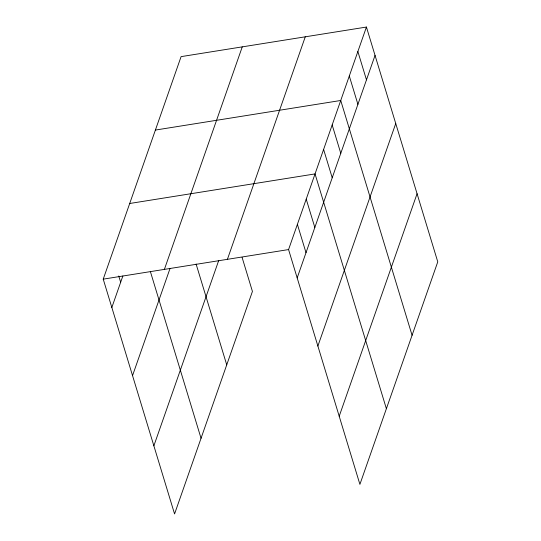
<?xml version="1.0" encoding="UTF-8"?>
<svg xmlns="http://www.w3.org/2000/svg" width="541" height="541" viewBox="0 0 541 541"><rect width="100%" height="100%" fill="white"/><g stroke="black" fill="none" stroke-linecap="round" stroke-linejoin="round"><path stroke-width="0.81" d="M242.077 257.36L252.431 291.43L174.567 513.95L103.23 279.149L181.093 56.629L366.433 27.05L437.77 261.851L359.907 484.371L288.569 249.57L366.433 27.05M111.838 307.491L122.868 275.964M164.39 269.391L242.253 46.871M132.538 375.623L170.063 268.377M153.867 445.818L218.747 260.404M227.409 259.335L305.273 36.808M297.178 277.912L375.041 55.385M317.878 346.044L395.742 123.517M339.207 416.239L417.07 193.719M155.395 130.063L340.735 100.484L412.073 335.285M129.705 203.49L315.045 173.911L386.382 408.712M103.23 279.149L288.569 249.57M357.865 51.53L366.48 79.865M349.303 76.004L357.912 104.345M332.174 124.957L340.783 153.299M323.606 149.438L332.221 177.773M306.22 199.135L314.828 227.47M297.394 224.353L306.003 252.688M196.099 264.022L226.733 364.857M150.344 271.44L201.042 438.291M118.749 275.971L120.663 282.267"/></g></svg>
